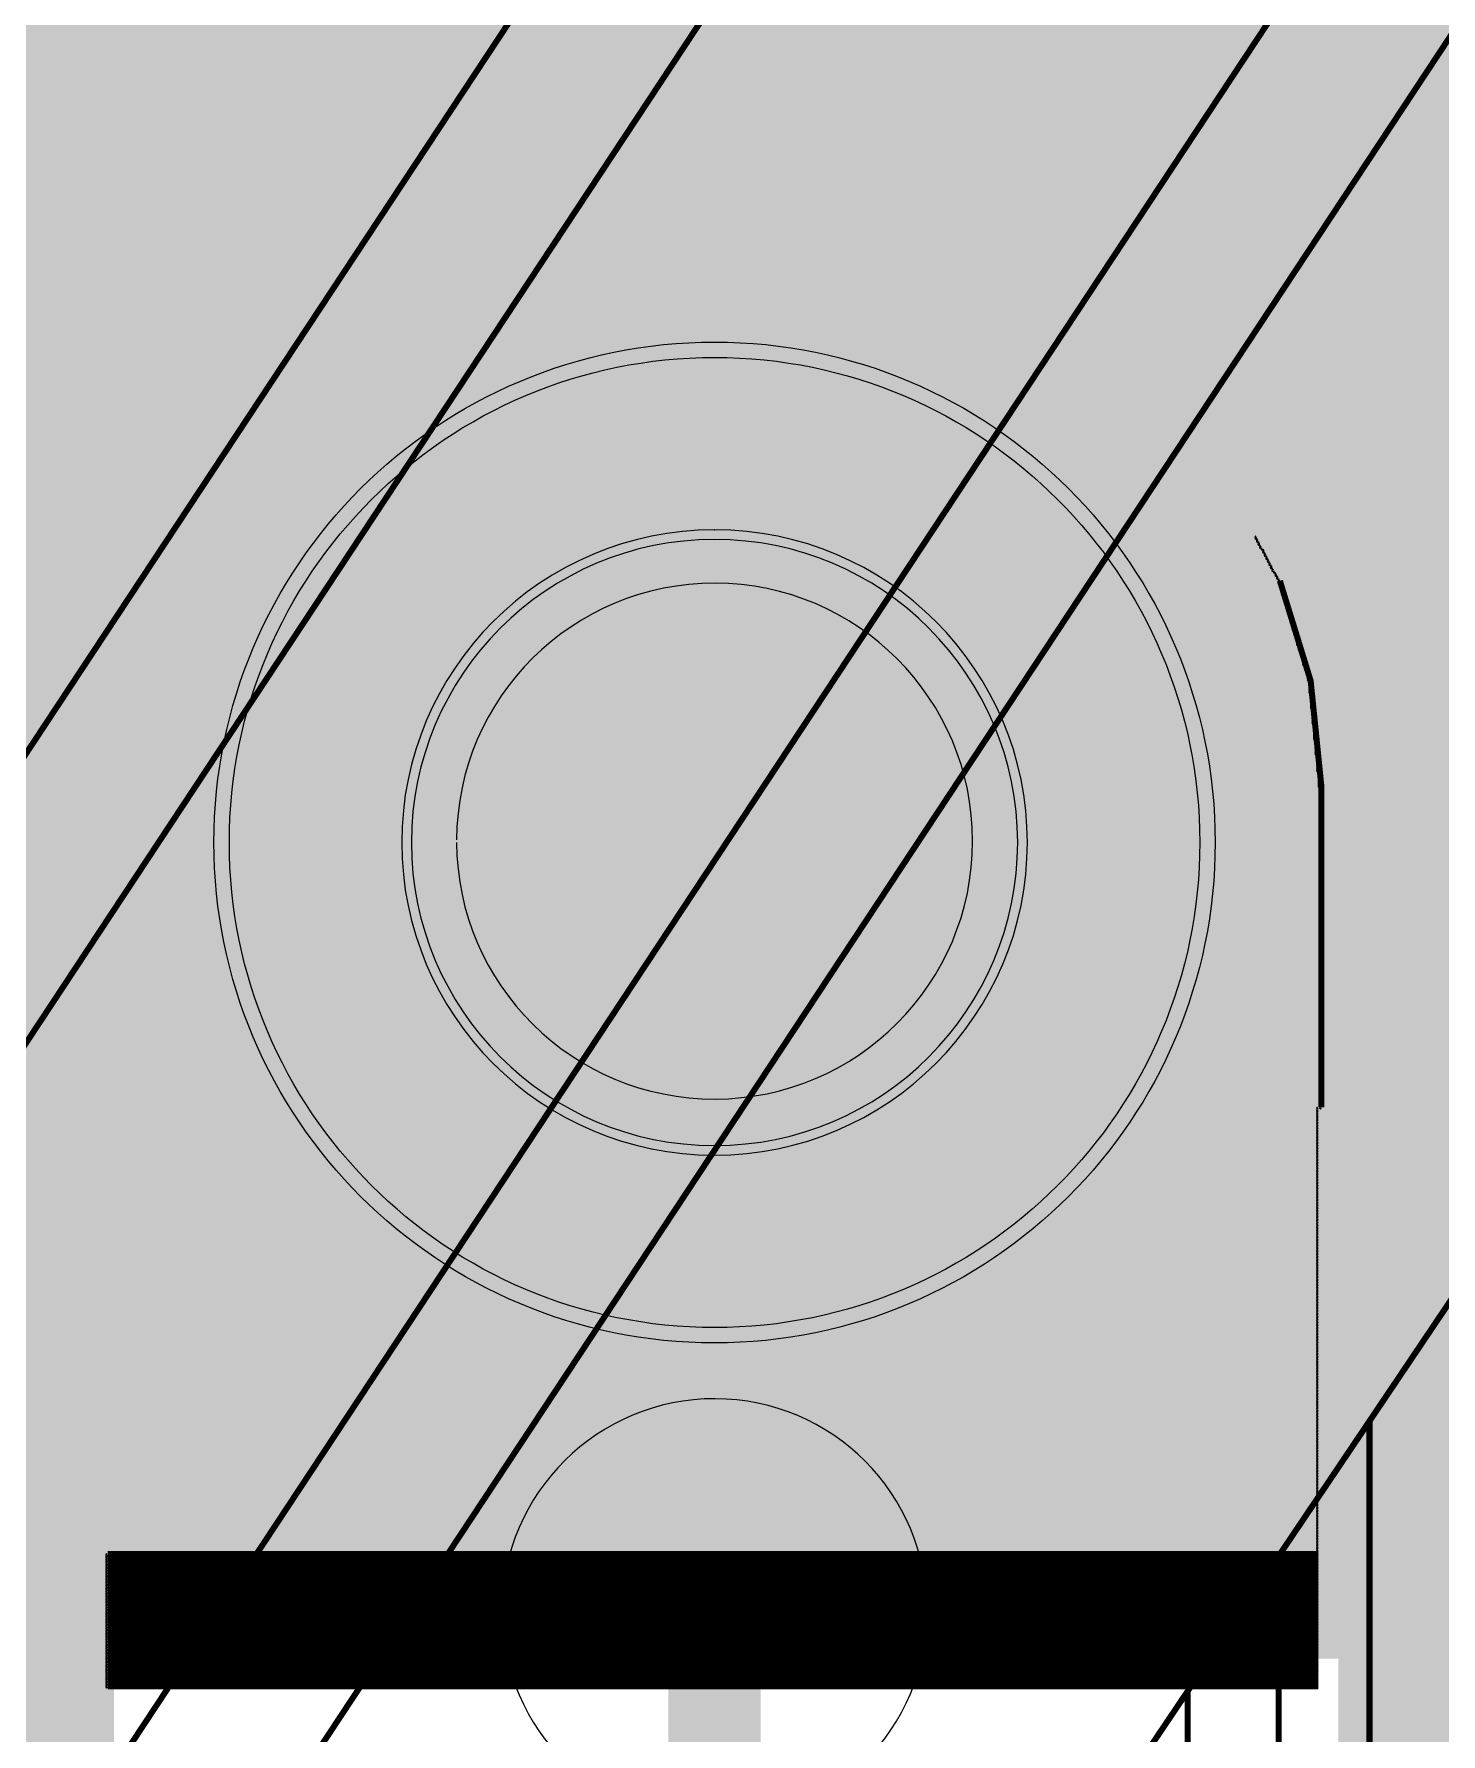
# Model space of a CAD drawing. Extents: x -57 to 2380, y -38 to 1737.
# Drawn here: x 270.8 to 362.2, y 478.7 to 589.1 of the extents above; entities that cross this region are included whole.
import ezdxf

# ---------------------------------------------------------------- set-up
doc = ezdxf.new("R2010")
doc.units = 9
for name, color, linetype, true_color in [('BottomLayer', 7, 'Continuous', 0x0000ff), ('BottomSolderMaskLayer', 7, 'Continuous', 0xaa00ff), ('Document', 7, 'Continuous', 0xffffff), ('Multi-Layer', 7, 'Continuous', 0xc0c0c0), ('TopLayer', 7, 'Continuous', 0xff0000), ('TopSilkLayer', 7, 'Continuous', 0xffff00), ('TopSolderMaskLayer', 7, 'Continuous', 0x800080)]:
    doc.layers.add(name, color=color, linetype=linetype, true_color=true_color)

msp = doc.modelspace()

# ---------------------------------------------------------------- hatches: boundary and pattern name
at = {"layer": 'BottomSolderMaskLayer'}
msp.add_hatch(color=256, dxfattribs=at).paths.add_polyline_path([(282.5, 536.61, 1), (347.5, 536.61, 1)])
at = {"layer": 'Document'}
msp.add_hatch(color=256, dxfattribs=at).paths.add_polyline_path([(830, 1191.61), (5, 1191.61), (5, 486.61), (830, 486.61)])
at = {"layer": 'Multi-Layer'}
msp.add_hatch(color=256, dxfattribs=at).paths.add_polyline_path([(283.5, 536.61, 1), (346.5, 536.61, 1)])
at = {"layer": 'TopSolderMaskLayer'}
msp.add_hatch(color=256, dxfattribs=at).paths.add_polyline_path([(282.5, 536.61, 1), (347.5, 536.61, 1)])

# ---------------------------------------------------------------- linework, layer by layer
at = {"layer": 'BottomLayer', "const_width": 6}
msp.add_lwpolyline([(315, 536.61), (315, 425.2), (364.8, 475), (749, 475), (764, 490), (764, 638.4), (823.59, 698), (1461, 698), (1486.97, 723.97), (1486.97, 752.52), (1527.95, 793.5), (1537.63, 793.5), (1586.85, 793.5), (1680.9, 793.5), (1685.04, 789.37)], dxfattribs=at)
at = {"layer": 'BottomSolderMaskLayer'}
for points in [[(314.99, 556.91), (315.01, 556.91)], [(314.99, 516.31), (315.01, 516.31)]]:
    msp.add_lwpolyline(points, close=True, dxfattribs=at)
msp.add_circle((315, 536.61), 32.5, dxfattribs=at)
for centre, start, end in [((314.99, 536.61), 450, 270), ((315.01, 536.61), 270, 450)]:
    msp.add_arc(centre, 20.3, start, end, dxfattribs=at)
at = {"layer": 'Document'}
for points, const_width in [([(401.89, 1309.51), (593.49, 1019.54), (782.99, 1309.51), (1045.88, 1309.51), (727.92, 830.6), (1045.63, 349.48), (786.61, 349.48), (593.91, 641.68), (403.25, 349.48), (142.92, 349.48), (460.55, 830.49), (139.94, 1309.51), (401.89, 1309.51)], 0.39), ([(162.17, 359.84), (397.64, 359.84), (593.86, 660.56), (792.19, 359.84), (1026.38, 359.84), (715.5, 830.62), (1026.58, 1299.15), (788.59, 1299.15), (593.54, 1000.69), (396.32, 1299.15), (159.33, 1299.15), (472.99, 830.53), (162.17, 359.84)], 0.39), ([(379.52, 1268.23), (593.5, 944.39), (805.15, 1268.23), (968.75, 1268.23), (678.24, 830.66), (968.72, 390.77), (808.67, 390.77), (593.54, 716.95), (380.72, 390.77), (219.47, 390.77), (509.95, 830.65), (217.07, 1268.23), (379.52, 1268.23)], 0.39), ([(238.73, 401.13), (375.11, 401.13), (593.5, 735.83), (814.25, 401.13), (949.47, 401.13), (667.71, 827.81), (665.82, 830.67), (949.44, 1257.87), (810.75, 1257.87), (593.54, 925.53), (373.95, 1257.87), (236.46, 1257.87), (522.39, 830.69), (238.73, 401.13)], 0.39), ([(1.9, 1186.61), (1.9, 486.61), (828.7, 486.61), (828.7, 1186.61), (1.9, 1186.61)], 6), ([(765, 586.61), (765, 486.61), (65, 486.61), (65, 586.61), (765, 586.61)], 5)]:
    msp.add_lwpolyline(points, close=True, dxfattribs=dict(at, const_width=const_width))
at = {"layer": 'Document', "const_width": 0.39}
for points in [[(319.35, 442.31), (579.8, 829.38), (313.82, 1224.54)], [(404.76, 1089.43), (579.8, 829.38), (564.21, 806.22), (546.5, 779.89), (540.59, 771.12), (522.87, 744.79), (516.97, 736.01), (499.25, 709.68), (481.54, 683.35), (463.82, 657.02), (446.1, 630.69), (428.39, 604.36), (410.67, 578.03), (392.95, 551.7), (375.24, 525.37), (357.52, 499.04), (351.62, 490.27), (333.9, 463.94), (319.35, 442.31), (344.23, 442.32)], [(351.7, 553.61), (353.7, 547.11), (354.4, 540.21), (354.4, 519.41)], [(357.52, 462.06), (357.52, 499.04)], [(275.6, 490.41), (354.2, 490.41)], [(354.2, 490.31), (275.6, 490.31)], [(275.6, 490.21), (354.2, 490.21)], [(354.2, 490.11), (275.6, 490.11)], [(275.6, 490.01), (354.2, 490.01)], [(351.62, 453.29), (351.62, 490.27)], [(354.2, 489.91), (275.6, 489.91)], [(275.6, 489.81), (354.2, 489.81)], [(354.2, 489.71), (275.6, 489.71)], [(275.6, 489.61), (354.2, 489.61)], [(354.2, 489.51), (275.6, 489.51)], [(275.6, 489.41), (354.2, 489.41)], [(354.2, 489.31), (275.6, 489.31)], [(275.6, 489.21), (354.2, 489.21)], [(354.2, 489.11), (275.6, 489.11)], [(275.6, 489.01), (354.2, 489.01)], [(354.2, 488.91), (275.6, 488.91)], [(275.6, 488.81), (354.2, 488.81)], [(354.2, 488.71), (275.6, 488.71)], [(275.6, 488.61), (354.2, 488.61)], [(354.2, 488.51), (275.6, 488.51)], [(275.6, 488.41), (354.2, 488.41)], [(354.2, 488.31), (275.6, 488.31)], [(275.6, 488.21), (354.2, 488.21)], [(354.2, 488.11), (275.6, 488.11)], [(275.6, 488.01), (354.2, 488.01)], [(354.2, 487.91), (275.6, 487.91)], [(275.6, 487.81), (354.2, 487.81)], [(354.2, 487.71), (275.6, 487.71)], [(275.6, 487.61), (354.2, 487.61)], [(354.2, 487.51), (275.6, 487.51)], [(275.6, 487.41), (354.2, 487.41)], [(354.2, 487.31), (275.6, 487.31)], [(275.6, 487.21), (354.2, 487.21)], [(354.2, 487.11), (275.6, 487.11)], [(275.6, 487.01), (354.2, 487.01)], [(354.2, 486.91), (275.6, 486.91)], [(275.6, 486.81), (354.2, 486.81)], [(354.2, 486.71), (275.6, 486.71)], [(275.6, 486.61), (354.2, 486.61)], [(354.2, 486.51), (275.6, 486.51)], [(275.6, 486.41), (354.2, 486.41)], [(354.2, 486.31), (275.6, 486.31)], [(275.6, 486.21), (354.2, 486.21)], [(354.2, 486.11), (275.6, 486.11)], [(275.6, 486.01), (354.2, 486.01)], [(354.2, 485.91), (275.6, 485.91)], [(275.6, 485.81), (354.2, 485.81)], [(354.2, 485.71), (275.6, 485.71)], [(275.6, 485.61), (354.2, 485.61)], [(354.2, 485.51), (275.6, 485.51)], [(275.6, 485.41), (354.2, 485.41)], [(354.2, 485.31), (275.6, 485.31)], [(275.6, 485.21), (354.2, 485.21)], [(354.2, 485.11), (275.6, 485.11)], [(275.6, 485.01), (354.2, 485.01)], [(354.2, 484.91), (275.6, 484.91)], [(275.6, 484.81), (354.2, 484.81)], [(354.2, 484.71), (275.6, 484.71)], [(275.6, 484.61), (354.2, 484.61)], [(354.2, 484.51), (275.6, 484.51)], [(275.6, 484.41), (354.2, 484.41)], [(354.2, 484.31), (275.6, 484.31)], [(275.6, 484.21), (354.2, 484.21)], [(354.2, 484.11), (275.6, 484.11)], [(275.6, 484.01), (354.2, 484.01)], [(354.2, 483.91), (275.6, 483.91)], [(275.6, 483.81), (354.2, 483.81)], [(354.2, 483.71), (275.6, 483.71)], [(275.6, 483.61), (354.2, 483.61)], [(354.2, 483.51), (275.6, 483.51)], [(275.6, 483.41), (354.2, 483.41)], [(354.2, 483.31), (275.6, 483.31)], [(275.6, 483.21), (354.2, 483.21)], [(354.2, 483.11), (275.6, 483.11)], [(275.6, 483.01), (354.2, 483.01)], [(354.2, 482.91), (275.6, 482.91)], [(275.6, 482.81), (354.2, 482.81)], [(354.2, 482.71), (275.6, 482.71)], [(275.6, 482.61), (354.2, 482.61)], [(354.2, 482.51), (275.6, 482.51)], [(275.6, 482.41), (354.2, 482.41)], [(354.2, 482.31), (275.6, 482.31)], [(275.6, 482.21), (354.2, 482.21)], [(354.2, 482.11), (275.6, 482.11)], [(275.6, 482.01), (354.2, 482.01)], [(354.2, 481.91), (275.6, 481.91)], [(275.6, 481.81), (354.2, 481.81)], [(345.71, 444.52), (345.71, 481.49)]]:
    msp.add_lwpolyline(points, dxfattribs=at)
at = {"layer": 'Document'}
for centre, radius, start, end in [((350.13, 556.46), 0.05, 66.8699, 6.8699), ((350.13, 556.36), 0.05, 66.8699, 6.8699), ((350.23, 556.26), 0.05, 66.8699, 6.8699), ((350.23, 556.16), 0.05, 66.8699, 6.8699), ((350.33, 556.06), 0.05, 66.8699, 6.8699), ((350.33, 555.96), 0.05, 66.8699, 6.8699), ((350.43, 555.86), 0.05, 66.8699, 6.8699), ((350.43, 555.76), 0.05, 66.8699, 6.8699), ((350.53, 555.66), 0.05, 66.8699, 6.8699), ((350.63, 555.56), 0.05, 66.8699, 6.8699), ((350.63, 555.46), 0.05, 66.8699, 6.8699), ((350.73, 555.36), 0.05, 66.8699, 6.8699), ((350.73, 555.26), 0.05, 66.8699, 6.8699), ((350.83, 555.16), 0.05, 66.8699, 6.8699), ((350.83, 555.06), 0.05, 66.8699, 6.8699), ((350.93, 554.96), 0.05, 66.8699, 6.8699), ((350.93, 554.86), 0.05, 66.8699, 6.8699), ((351.03, 554.76), 0.05, 66.8699, 6.8699), ((351.03, 554.66), 0.05, 66.8699, 6.8699), ((351.13, 554.56), 0.05, 66.8699, 6.8699), ((351.13, 554.46), 0.05, 66.8699, 6.8699), ((351.23, 554.36), 0.05, 66.8699, 6.8699), ((351.23, 554.26), 0.05, 66.8699, 6.8699), ((351.33, 554.16), 0.05, 66.8699, 6.8699), ((315, 536.7), 16.75, 180.3079, 179.6921), ((315, 536.7), 16.75, 180.3079, 179.6921), ((351.43, 554.06), 0.05, 66.8699, 6.8699), ((351.43, 553.96), 0.05, 66.8699, 6.8699), ((351.53, 553.86), 0.05, 66.8699, 6.8699), ((351.53, 553.76), 0.05, 66.8699, 6.8699), ((351.63, 553.66), 0.05, 66.8699, 6.8699), ((351.63, 553.56), 0.05, 66.8699, 6.8699), ((351.63, 553.46), 0.05, 66.8699, 6.8699), ((351.73, 553.36), 0.05, 66.8699, 6.8699), ((351.73, 553.26), 0.05, 66.8699, 6.8699), ((351.73, 553.16), 0.05, 66.8699, 6.8699), ((351.83, 553.06), 0.05, 66.8699, 6.8699), ((351.83, 552.96), 0.05, 66.8699, 6.8699), ((351.83, 552.86), 0.05, 66.8699, 6.8699), ((351.83, 552.76), 0.05, 66.8699, 6.8699), ((351.93, 552.66), 0.05, 66.8699, 6.8699), ((351.93, 552.56), 0.05, 66.8699, 6.8699), ((351.93, 552.46), 0.05, 66.8699, 6.8699), ((352.03, 552.36), 0.05, 66.8699, 6.8699), ((352.03, 552.26), 0.05, 66.8699, 6.8699), ((352.03, 552.16), 0.05, 66.8699, 6.8699), ((352.13, 552.06), 0.05, 66.8699, 6.8699), ((352.13, 551.96), 0.05, 66.8699, 6.8699), ((352.13, 551.86), 0.05, 66.8699, 6.8699), ((352.23, 551.76), 0.05, 66.8699, 6.8699), ((352.23, 551.66), 0.05, 66.8699, 6.8699), ((352.23, 551.56), 0.05, 66.8699, 6.8699), ((352.23, 551.46), 0.05, 66.8699, 6.8699), ((352.33, 551.36), 0.05, 66.8699, 6.8699), ((352.33, 551.26), 0.05, 66.8699, 6.8699), ((352.33, 551.16), 0.05, 66.8699, 6.8699), ((352.43, 551.06), 0.05, 66.8699, 6.8699), ((352.43, 550.96), 0.05, 66.8699, 6.8699), ((352.43, 550.86), 0.05, 66.8699, 6.8699), ((352.53, 550.76), 0.05, 66.8699, 6.8699), ((352.53, 550.66), 0.05, 66.8699, 6.8699), ((352.53, 550.56), 0.05, 66.8699, 6.8699), ((352.53, 550.46), 0.05, 66.8699, 6.8699), ((352.63, 550.36), 0.05, 66.8699, 6.8699), ((352.63, 550.26), 0.05, 66.8699, 6.8699), ((352.63, 550.16), 0.05, 66.8699, 6.8699), ((352.73, 550.06), 0.05, 66.8699, 6.8699), ((352.73, 549.96), 0.05, 66.8699, 6.8699), ((352.73, 549.86), 0.05, 66.8699, 6.8699), ((352.83, 549.76), 0.05, 66.8699, 6.8699), ((352.83, 549.66), 0.05, 66.8699, 6.8699), ((352.83, 549.56), 0.05, 66.8699, 6.8699), ((352.83, 549.46), 0.05, 66.8699, 6.8699), ((352.93, 549.36), 0.05, 66.8699, 6.8699), ((352.93, 549.26), 0.05, 66.8699, 6.8699), ((352.93, 549.16), 0.05, 66.8699, 6.8699), ((353.03, 549.06), 0.05, 66.8699, 6.8699), ((353.03, 548.96), 0.05, 66.8699, 6.8699), ((353.03, 548.86), 0.05, 66.8699, 6.8699), ((353.13, 548.76), 0.05, 66.8699, 6.8699), ((353.13, 548.66), 0.05, 66.8699, 6.8699), ((353.13, 548.56), 0.05, 66.8699, 6.8699), ((353.23, 548.46), 0.05, 66.8699, 6.8699), ((353.23, 548.36), 0.05, 66.8699, 6.8699), ((353.23, 548.26), 0.05, 66.8699, 6.8699), ((353.23, 548.16), 0.05, 66.8699, 6.8699), ((353.33, 548.06), 0.05, 66.8699, 6.8699), ((353.33, 547.96), 0.05, 66.8699, 6.8699), ((353.33, 547.86), 0.05, 66.8699, 6.8699), ((353.43, 547.76), 0.05, 66.8699, 6.8699), ((353.43, 547.66), 0.05, 66.8699, 6.8699), ((353.43, 547.56), 0.05, 66.8699, 6.8699), ((353.53, 547.46), 0.05, 66.8699, 6.8699), ((353.53, 547.36), 0.05, 66.8699, 6.8699), ((353.53, 547.26), 0.05, 66.8699, 6.8699), ((353.53, 547.16), 0.05, 66.8699, 6.8699), ((353.63, 547.06), 0.05, 66.8699, 6.8699), ((353.63, 546.96), 0.05, 66.8699, 6.8699), ((353.63, 546.86), 0.05, 66.8699, 6.8699), ((353.63, 546.76), 0.05, 66.8699, 6.8699), ((353.63, 546.66), 0.05, 66.8699, 6.8699), ((353.63, 546.56), 0.05, 66.8699, 6.8699), ((353.63, 546.46), 0.05, 66.8699, 6.8699), ((353.63, 546.36), 0.05, 66.8699, 6.8699), ((353.73, 546.26), 0.05, 66.8699, 6.8699), ((353.73, 546.16), 0.05, 66.8699, 6.8699), ((353.73, 546.06), 0.05, 66.8699, 6.8699), ((353.73, 545.96), 0.05, 66.8699, 6.8699), ((353.73, 545.86), 0.05, 66.8699, 6.8699), ((353.73, 545.76), 0.05, 66.8699, 6.8699), ((353.73, 545.66), 0.05, 66.8699, 6.8699), ((353.73, 545.56), 0.05, 66.8699, 6.8699), ((353.73, 545.46), 0.05, 66.8699, 6.8699), ((353.73, 545.36), 0.05, 66.8699, 6.8699), ((353.83, 545.26), 0.05, 66.8699, 6.8699), ((353.83, 545.16), 0.05, 66.8699, 6.8699), ((353.83, 545.06), 0.05, 66.8699, 6.8699), ((353.83, 544.96), 0.05, 66.8699, 6.8699), ((353.83, 544.86), 0.05, 66.8699, 6.8699), ((353.83, 544.76), 0.05, 66.8699, 6.8699), ((353.83, 544.66), 0.05, 66.8699, 6.8699), ((353.83, 544.56), 0.05, 66.8699, 6.8699), ((353.83, 544.46), 0.05, 66.8699, 6.8699), ((353.83, 544.36), 0.05, 66.8699, 6.8699), ((353.93, 544.26), 0.05, 66.8699, 6.8699), ((353.93, 544.16), 0.05, 66.8699, 6.8699), ((353.93, 544.06), 0.05, 66.8699, 6.8699), ((353.93, 543.96), 0.05, 66.8699, 6.8699), ((353.93, 543.86), 0.05, 66.8699, 6.8699), ((353.93, 543.76), 0.05, 66.8699, 6.8699), ((353.93, 543.66), 0.05, 66.8699, 6.8699), ((353.93, 543.56), 0.05, 66.8699, 6.8699), ((353.93, 543.46), 0.05, 66.8699, 6.8699), ((353.93, 543.36), 0.05, 66.8699, 6.8699), ((354.03, 543.26), 0.05, 66.8699, 6.8699), ((354.03, 543.16), 0.05, 66.8699, 6.8699), ((354.03, 543.06), 0.05, 66.8699, 6.8699), ((354.03, 542.96), 0.05, 66.8699, 6.8699), ((354.03, 542.86), 0.05, 66.8699, 6.8699), ((354.03, 542.76), 0.05, 66.8699, 6.8699), ((354.03, 542.66), 0.05, 66.8699, 6.8699), ((354.03, 542.56), 0.05, 66.8699, 6.8699), ((354.03, 542.46), 0.05, 66.8699, 6.8699), ((354.03, 542.36), 0.05, 66.8699, 6.8699), ((354.13, 542.26), 0.05, 66.8699, 6.8699), ((354.13, 542.16), 0.05, 66.8699, 6.8699), ((354.13, 542.06), 0.05, 66.8699, 6.8699), ((354.13, 541.96), 0.05, 66.8699, 6.8699), ((354.13, 541.86), 0.05, 66.8699, 6.8699), ((354.13, 541.76), 0.05, 66.8699, 6.8699), ((354.13, 541.66), 0.05, 66.8699, 6.8699), ((354.13, 541.56), 0.05, 66.8699, 6.8699), ((354.13, 541.46), 0.05, 66.8699, 6.8699), ((354.13, 541.36), 0.05, 66.8699, 6.8699), ((354.13, 541.26), 0.05, 66.8699, 6.8699), ((354.23, 541.16), 0.05, 66.8699, 6.8699), ((354.23, 541.06), 0.05, 66.8699, 6.8699), ((354.23, 540.96), 0.05, 66.8699, 6.8699), ((354.23, 540.86), 0.05, 66.8699, 6.8699), ((354.23, 540.76), 0.05, 66.8699, 6.8699), ((354.23, 540.66), 0.05, 66.8699, 6.8699), ((354.23, 540.56), 0.05, 66.8699, 6.8699), ((354.23, 540.46), 0.05, 66.8699, 6.8699), ((354.23, 540.36), 0.05, 66.8699, 6.8699), ((354.23, 540.26), 0.05, 66.8699, 6.8699), ((354.33, 540.16), 0.05, 66.8699, 6.8699), ((354.33, 540.06), 0.05, 66.8699, 6.8699), ((354.33, 539.96), 0.05, 66.8699, 6.8699), ((354.33, 539.86), 0.05, 66.8699, 6.8699), ((354.33, 539.76), 0.05, 66.8699, 6.8699), ((354.33, 539.66), 0.05, 66.8699, 6.8699), ((354.33, 539.56), 0.05, 66.8699, 6.8699), ((354.33, 539.46), 0.05, 66.8699, 6.8699), ((354.33, 539.36), 0.05, 66.8699, 6.8699), ((354.33, 539.26), 0.05, 66.8699, 6.8699), ((354.33, 539.16), 0.05, 66.8699, 6.8699), ((354.33, 539.06), 0.05, 66.8699, 6.8699), ((354.33, 538.96), 0.05, 66.8699, 6.8699), ((354.33, 538.86), 0.05, 66.8699, 6.8699), ((354.33, 538.76), 0.05, 66.8699, 6.8699), ((354.33, 538.66), 0.05, 66.8699, 6.8699), ((354.33, 538.56), 0.05, 66.8699, 6.8699), ((354.33, 538.46), 0.05, 66.8699, 6.8699), ((354.33, 538.36), 0.05, 66.8699, 6.8699), ((354.33, 538.26), 0.05, 66.8699, 6.8699), ((354.33, 538.16), 0.05, 66.8699, 6.8699), ((354.33, 538.06), 0.05, 66.8699, 6.8699), ((354.33, 537.96), 0.05, 66.8699, 6.8699), ((354.33, 537.86), 0.05, 66.8699, 6.8699), ((354.33, 537.76), 0.05, 66.8699, 6.8699), ((354.33, 537.66), 0.05, 66.8699, 6.8699), ((354.33, 537.56), 0.05, 66.8699, 6.8699), ((354.33, 537.46), 0.05, 66.8699, 6.8699), ((354.33, 537.36), 0.05, 66.8699, 6.8699), ((354.33, 537.26), 0.05, 66.8699, 6.8699), ((354.33, 537.16), 0.05, 66.8699, 6.8699), ((354.33, 537.06), 0.05, 66.8699, 6.8699), ((354.33, 536.96), 0.05, 66.8699, 6.8699), ((354.33, 536.86), 0.05, 66.8699, 6.8699), ((354.33, 536.76), 0.05, 66.8699, 6.8699), ((354.33, 536.66), 0.05, 66.8699, 6.8699), ((354.33, 536.56), 0.05, 66.8699, 6.8699), ((354.33, 536.46), 0.05, 66.8699, 6.8699), ((354.33, 536.36), 0.05, 66.8699, 6.8699), ((354.33, 536.26), 0.05, 66.8699, 6.8699), ((354.33, 536.16), 0.05, 66.8699, 6.8699), ((354.33, 536.06), 0.05, 66.8699, 6.8699), ((354.33, 535.96), 0.05, 66.8699, 6.8699), ((354.33, 535.86), 0.05, 66.8699, 6.8699), ((354.33, 535.76), 0.05, 66.8699, 6.8699), ((354.33, 535.66), 0.05, 66.8699, 6.8699), ((354.33, 535.56), 0.05, 66.8699, 6.8699), ((354.33, 535.46), 0.05, 66.8699, 6.8699), ((354.33, 535.36), 0.05, 66.8699, 6.8699), ((354.33, 535.26), 0.05, 66.8699, 6.8699), ((354.33, 535.16), 0.05, 66.8699, 6.8699), ((354.33, 535.06), 0.05, 66.8699, 6.8699), ((354.33, 534.96), 0.05, 66.8699, 6.8699), ((354.33, 534.86), 0.05, 66.8699, 6.8699), ((354.33, 534.76), 0.05, 66.8699, 6.8699), ((354.33, 534.66), 0.05, 66.8699, 6.8699), ((354.33, 534.56), 0.05, 66.8699, 6.8699), ((354.33, 534.46), 0.05, 66.8699, 6.8699), ((354.33, 534.36), 0.05, 66.8699, 6.8699), ((354.33, 534.26), 0.05, 66.8699, 6.8699), ((354.33, 534.16), 0.05, 66.8699, 6.8699), ((354.33, 534.06), 0.05, 66.8699, 6.8699), ((354.33, 533.96), 0.05, 66.8699, 6.8699), ((354.33, 533.86), 0.05, 66.8699, 6.8699), ((354.33, 533.76), 0.05, 66.8699, 6.8699), ((354.33, 533.66), 0.05, 66.8699, 6.8699), ((354.33, 533.56), 0.05, 66.8699, 6.8699), ((354.33, 533.46), 0.05, 66.8699, 6.8699), ((354.33, 533.36), 0.05, 66.8699, 6.8699), ((354.33, 533.26), 0.05, 66.8699, 6.8699), ((354.33, 533.16), 0.05, 66.8699, 6.8699), ((354.33, 533.06), 0.05, 66.8699, 6.8699), ((354.33, 532.96), 0.05, 66.8699, 6.8699), ((354.33, 532.86), 0.05, 66.8699, 6.8699), ((354.33, 532.76), 0.05, 66.8699, 6.8699), ((354.33, 532.66), 0.05, 66.8699, 6.8699), ((354.33, 532.56), 0.05, 66.8699, 6.8699), ((354.33, 532.46), 0.05, 66.8699, 6.8699), ((354.33, 532.36), 0.05, 66.8699, 6.8699), ((354.33, 532.26), 0.05, 66.8699, 6.8699), ((354.33, 532.16), 0.05, 66.8699, 6.8699), ((354.33, 532.06), 0.05, 66.8699, 6.8699), ((354.33, 531.96), 0.05, 66.8699, 6.8699), ((354.33, 531.86), 0.05, 66.8699, 6.8699), ((354.33, 531.76), 0.05, 66.8699, 6.8699), ((354.33, 531.66), 0.05, 66.8699, 6.8699), ((354.33, 531.56), 0.05, 66.8699, 6.8699), ((354.33, 531.46), 0.05, 66.8699, 6.8699), ((354.33, 531.36), 0.05, 66.8699, 6.8699), ((354.33, 531.26), 0.05, 66.8699, 6.8699), ((354.33, 531.16), 0.05, 66.8699, 6.8699), ((354.33, 531.06), 0.05, 66.8699, 6.8699), ((354.33, 530.96), 0.05, 66.8699, 6.8699), ((354.33, 530.86), 0.05, 66.8699, 6.8699), ((354.33, 530.76), 0.05, 66.8699, 6.8699), ((354.33, 530.66), 0.05, 66.8699, 6.8699), ((354.33, 530.56), 0.05, 66.8699, 6.8699), ((354.33, 530.46), 0.05, 66.8699, 6.8699), ((354.33, 530.36), 0.05, 66.8699, 6.8699), ((354.33, 530.26), 0.05, 66.8699, 6.8699), ((354.33, 530.16), 0.05, 66.8699, 6.8699), ((354.33, 530.06), 0.05, 66.8699, 6.8699), ((354.33, 529.96), 0.05, 66.8699, 6.8699), ((354.33, 529.86), 0.05, 66.8699, 6.8699), ((354.33, 529.76), 0.05, 66.8699, 6.8699), ((354.33, 529.66), 0.05, 66.8699, 6.8699), ((354.33, 529.56), 0.05, 66.8699, 6.8699), ((354.33, 529.46), 0.05, 66.8699, 6.8699), ((354.33, 529.36), 0.05, 66.8699, 6.8699), ((354.33, 529.26), 0.05, 66.8699, 6.8699), ((354.33, 529.16), 0.05, 66.8699, 6.8699), ((354.33, 529.06), 0.05, 66.8699, 6.8699), ((354.33, 528.96), 0.05, 66.8699, 6.8699), ((354.33, 528.86), 0.05, 66.8699, 6.8699), ((354.33, 528.76), 0.05, 66.8699, 6.8699), ((354.33, 528.66), 0.05, 66.8699, 6.8699), ((354.33, 528.56), 0.05, 66.8699, 6.8699), ((354.33, 528.46), 0.05, 66.8699, 6.8699), ((354.33, 528.36), 0.05, 66.8699, 6.8699), ((354.33, 528.26), 0.05, 66.8699, 6.8699), ((354.33, 528.16), 0.05, 66.8699, 6.8699), ((354.33, 528.06), 0.05, 66.8699, 6.8699), ((354.33, 527.96), 0.05, 66.8699, 6.8699), ((354.33, 527.86), 0.05, 66.8699, 6.8699), ((354.33, 527.76), 0.05, 66.8699, 6.8699), ((354.33, 527.66), 0.05, 66.8699, 6.8699), ((354.33, 527.56), 0.05, 66.8699, 6.8699), ((354.33, 527.46), 0.05, 66.8699, 6.8699), ((354.33, 527.36), 0.05, 66.8699, 6.8699), ((354.33, 527.26), 0.05, 66.8699, 6.8699), ((354.33, 527.16), 0.05, 66.8699, 6.8699), ((354.33, 527.06), 0.05, 66.8699, 6.8699), ((354.33, 526.96), 0.05, 66.8699, 6.8699), ((354.33, 526.86), 0.05, 66.8699, 6.8699), ((354.33, 526.76), 0.05, 66.8699, 6.8699), ((354.33, 526.66), 0.05, 66.8699, 6.8699), ((354.33, 526.56), 0.05, 66.8699, 6.8699), ((354.33, 526.46), 0.05, 66.8699, 6.8699), ((354.33, 526.36), 0.05, 66.8699, 6.8699), ((354.33, 526.26), 0.05, 66.8699, 6.8699), ((354.33, 526.16), 0.05, 66.8699, 6.8699), ((354.33, 526.06), 0.05, 66.8699, 6.8699), ((354.33, 525.96), 0.05, 66.8699, 6.8699), ((354.33, 525.86), 0.05, 66.8699, 6.8699), ((354.33, 525.76), 0.05, 66.8699, 6.8699), ((354.33, 525.66), 0.05, 66.8699, 6.8699), ((354.33, 525.56), 0.05, 66.8699, 6.8699), ((354.33, 525.46), 0.05, 66.8699, 6.8699), ((354.33, 525.36), 0.05, 66.8699, 6.8699), ((354.33, 525.26), 0.05, 66.8699, 6.8699), ((354.33, 525.16), 0.05, 66.8699, 6.8699), ((354.33, 525.06), 0.05, 66.8699, 6.8699), ((354.33, 524.96), 0.05, 66.8699, 6.8699), ((354.33, 524.86), 0.05, 66.8699, 6.8699), ((354.33, 524.76), 0.05, 66.8699, 6.8699), ((354.33, 524.66), 0.05, 66.8699, 6.8699), ((354.33, 524.56), 0.05, 66.8699, 6.8699), ((354.33, 524.46), 0.05, 66.8699, 6.8699), ((354.33, 524.36), 0.05, 66.8699, 6.8699), ((354.33, 524.26), 0.05, 66.8699, 6.8699), ((354.33, 524.16), 0.05, 66.8699, 6.8699), ((354.33, 524.06), 0.05, 66.8699, 6.8699), ((354.33, 523.96), 0.05, 66.8699, 6.8699), ((354.33, 523.86), 0.05, 66.8699, 6.8699), ((354.33, 523.76), 0.05, 66.8699, 6.8699), ((354.33, 523.66), 0.05, 66.8699, 6.8699), ((354.33, 523.56), 0.05, 66.8699, 6.8699), ((354.33, 523.46), 0.05, 66.8699, 6.8699), ((354.33, 523.36), 0.05, 66.8699, 6.8699), ((354.33, 523.26), 0.05, 66.8699, 6.8699), ((354.33, 523.16), 0.05, 66.8699, 6.8699), ((354.33, 523.06), 0.05, 66.8699, 6.8699), ((354.33, 522.96), 0.05, 66.8699, 6.8699), ((354.33, 522.86), 0.05, 66.8699, 6.8699), ((354.33, 522.76), 0.05, 66.8699, 6.8699), ((354.33, 522.66), 0.05, 66.8699, 6.8699), ((354.33, 522.56), 0.05, 66.8699, 6.8699), ((354.33, 522.46), 0.05, 66.8699, 6.8699), ((354.33, 522.36), 0.05, 66.8699, 6.8699), ((354.33, 522.26), 0.05, 66.8699, 6.8699), ((354.33, 522.16), 0.05, 66.8699, 6.8699), ((354.33, 522.06), 0.05, 66.8699, 6.8699), ((354.33, 521.96), 0.05, 66.8699, 6.8699), ((354.33, 521.86), 0.05, 66.8699, 6.8699), ((354.33, 521.76), 0.05, 66.8699, 6.8699), ((354.33, 521.66), 0.05, 66.8699, 6.8699), ((354.33, 521.56), 0.05, 66.8699, 6.8699), ((354.33, 521.46), 0.05, 66.8699, 6.8699), ((354.33, 521.36), 0.05, 66.8699, 6.8699), ((354.33, 521.26), 0.05, 66.8699, 6.8699), ((354.33, 521.16), 0.05, 66.8699, 6.8699), ((354.33, 521.06), 0.05, 66.8699, 6.8699), ((354.33, 520.96), 0.05, 66.8699, 6.8699), ((354.33, 520.86), 0.05, 66.8699, 6.8699), ((354.33, 520.76), 0.05, 66.8699, 6.8699), ((354.33, 520.66), 0.05, 66.8699, 6.8699), ((354.33, 520.56), 0.05, 66.8699, 6.8699), ((354.33, 520.46), 0.05, 66.8699, 6.8699), ((354.33, 520.36), 0.05, 66.8699, 6.8699), ((354.33, 520.26), 0.05, 66.8699, 6.8699), ((354.33, 520.16), 0.05, 66.8699, 6.8699), ((354.33, 520.06), 0.05, 66.8699, 6.8699), ((354.33, 519.96), 0.05, 66.8699, 6.8699), ((354.13, 519.36), 0.05, 66.8699, 6.8699), ((354.13, 519.26), 0.05, 66.8699, 6.8699), ((354.13, 519.16), 0.05, 66.8699, 6.8699), ((354.13, 519.06), 0.05, 66.8699, 6.8699), ((354.13, 518.96), 0.05, 66.8699, 6.8699), ((354.13, 518.86), 0.05, 66.8699, 6.8699), ((354.33, 519.86), 0.05, 66.8699, 6.8699), ((354.33, 519.76), 0.05, 66.8699, 6.8699), ((354.33, 519.66), 0.05, 66.8699, 6.8699), ((354.33, 519.56), 0.05, 66.8699, 6.8699), ((354.33, 519.46), 0.05, 66.8699, 6.8699), ((354.33, 519.36), 0.05, 66.8699, 6.8699), ((354.13, 518.76), 0.05, 66.8699, 6.8699), ((354.13, 518.66), 0.05, 66.8699, 6.8699), ((354.13, 518.56), 0.05, 66.8699, 6.8699), ((354.13, 518.46), 0.05, 66.8699, 6.8699), ((354.13, 518.36), 0.05, 66.8699, 6.8699), ((354.13, 518.26), 0.05, 66.8699, 6.8699), ((354.13, 518.16), 0.05, 66.8699, 6.8699), ((354.13, 518.06), 0.05, 66.8699, 6.8699), ((354.13, 517.96), 0.05, 66.8699, 6.8699), ((354.13, 517.86), 0.05, 66.8699, 6.8699), ((354.13, 517.76), 0.05, 66.8699, 6.8699), ((354.13, 517.66), 0.05, 66.8699, 6.8699), ((354.13, 517.56), 0.05, 66.8699, 6.8699), ((354.13, 517.46), 0.05, 66.8699, 6.8699), ((354.13, 517.36), 0.05, 66.8699, 6.8699), ((354.13, 517.26), 0.05, 66.8699, 6.8699), ((354.13, 517.16), 0.05, 66.8699, 6.8699), ((354.13, 517.06), 0.05, 66.8699, 6.8699), ((354.13, 516.96), 0.05, 66.8699, 6.8699), ((354.13, 516.86), 0.05, 66.8699, 6.8699), ((354.13, 516.76), 0.05, 66.8699, 6.8699), ((354.13, 516.66), 0.05, 66.8699, 6.8699), ((354.13, 516.56), 0.05, 66.8699, 6.8699), ((354.13, 516.46), 0.05, 66.8699, 6.8699), ((354.13, 516.36), 0.05, 66.8699, 6.8699), ((354.13, 516.26), 0.05, 66.8699, 6.8699), ((354.13, 516.16), 0.05, 66.8699, 6.8699), ((354.13, 516.06), 0.05, 66.8699, 6.8699), ((354.13, 515.96), 0.05, 66.8699, 6.8699), ((354.13, 515.86), 0.05, 66.8699, 6.8699), ((354.13, 515.76), 0.05, 66.8699, 6.8699), ((354.13, 515.66), 0.05, 66.8699, 6.8699), ((354.13, 515.56), 0.05, 66.8699, 6.8699), ((354.13, 515.46), 0.05, 66.8699, 6.8699), ((354.13, 515.36), 0.05, 66.8699, 6.8699), ((354.13, 515.26), 0.05, 66.8699, 6.8699), ((354.13, 515.16), 0.05, 66.8699, 6.8699), ((354.13, 515.06), 0.05, 66.8699, 6.8699), ((354.13, 514.96), 0.05, 66.8699, 6.8699), ((354.13, 514.86), 0.05, 66.8699, 6.8699), ((354.13, 514.76), 0.05, 66.8699, 6.8699), ((354.13, 514.66), 0.05, 66.8699, 6.8699), ((354.13, 514.56), 0.05, 66.8699, 6.8699), ((354.13, 514.46), 0.05, 66.8699, 6.8699), ((354.13, 514.36), 0.05, 66.8699, 6.8699), ((354.13, 514.26), 0.05, 66.8699, 6.8699), ((354.13, 514.16), 0.05, 66.8699, 6.8699), ((354.13, 514.06), 0.05, 66.8699, 6.8699), ((354.13, 513.96), 0.05, 66.8699, 6.8699), ((354.13, 513.86), 0.05, 66.8699, 6.8699), ((354.13, 513.76), 0.05, 66.8699, 6.8699), ((354.13, 513.66), 0.05, 66.8699, 6.8699), ((354.13, 513.56), 0.05, 66.8699, 6.8699), ((354.13, 513.46), 0.05, 66.8699, 6.8699), ((354.13, 513.36), 0.05, 66.8699, 6.8699), ((354.13, 513.26), 0.05, 66.8699, 6.8699), ((354.13, 513.16), 0.05, 66.8699, 6.8699), ((354.13, 513.06), 0.05, 66.8699, 6.8699), ((354.13, 512.96), 0.05, 66.8699, 6.8699), ((354.13, 512.86), 0.05, 66.8699, 6.8699), ((354.13, 512.76), 0.05, 66.8699, 6.8699), ((354.13, 512.66), 0.05, 66.8699, 6.8699), ((354.13, 512.56), 0.05, 66.8699, 6.8699), ((354.13, 512.46), 0.05, 66.8699, 6.8699), ((354.13, 512.36), 0.05, 66.8699, 6.8699), ((354.13, 512.26), 0.05, 66.8699, 6.8699), ((354.13, 512.16), 0.05, 66.8699, 6.8699), ((354.13, 512.06), 0.05, 66.8699, 6.8699), ((354.13, 511.96), 0.05, 66.8699, 6.8699), ((354.13, 511.86), 0.05, 66.8699, 6.8699), ((354.13, 511.76), 0.05, 66.8699, 6.8699), ((354.13, 511.66), 0.05, 66.8699, 6.8699), ((354.13, 511.56), 0.05, 66.8699, 6.8699), ((354.13, 511.46), 0.05, 66.8699, 6.8699), ((354.13, 511.36), 0.05, 66.8699, 6.8699), ((354.13, 511.26), 0.05, 66.8699, 6.8699), ((354.13, 511.16), 0.05, 66.8699, 6.8699), ((354.13, 511.06), 0.05, 66.8699, 6.8699), ((354.13, 510.96), 0.05, 66.8699, 6.8699), ((354.13, 510.86), 0.05, 66.8699, 6.8699), ((354.13, 510.76), 0.05, 66.8699, 6.8699), ((354.13, 510.66), 0.05, 66.8699, 6.8699), ((354.13, 510.56), 0.05, 66.8699, 6.8699), ((354.13, 510.46), 0.05, 66.8699, 6.8699), ((354.13, 510.36), 0.05, 66.8699, 6.8699), ((354.13, 510.26), 0.05, 66.8699, 6.8699), ((354.13, 510.16), 0.05, 66.8699, 6.8699), ((354.13, 510.06), 0.05, 66.8699, 6.8699), ((354.13, 509.96), 0.05, 66.8699, 6.8699), ((354.13, 509.86), 0.05, 66.8699, 6.8699), ((354.13, 509.76), 0.05, 66.8699, 6.8699), ((354.13, 509.66), 0.05, 66.8699, 6.8699), ((354.13, 509.56), 0.05, 66.8699, 6.8699), ((354.13, 509.46), 0.05, 66.8699, 6.8699), ((354.13, 509.36), 0.05, 66.8699, 6.8699), ((354.13, 509.26), 0.05, 66.8699, 6.8699), ((354.13, 509.16), 0.05, 66.8699, 6.8699), ((354.13, 509.06), 0.05, 66.8699, 6.8699), ((354.13, 508.96), 0.05, 66.8699, 6.8699), ((354.13, 508.86), 0.05, 66.8699, 6.8699), ((354.13, 508.76), 0.05, 66.8699, 6.8699), ((354.13, 508.66), 0.05, 66.8699, 6.8699), ((354.13, 508.56), 0.05, 66.8699, 6.8699), ((354.13, 508.46), 0.05, 66.8699, 6.8699), ((354.13, 508.36), 0.05, 66.8699, 6.8699), ((354.13, 508.26), 0.05, 66.8699, 6.8699), ((354.13, 508.16), 0.05, 66.8699, 6.8699), ((354.13, 508.06), 0.05, 66.8699, 6.8699), ((354.13, 507.96), 0.05, 66.8699, 6.8699), ((354.13, 507.86), 0.05, 66.8699, 6.8699), ((354.13, 507.76), 0.05, 66.8699, 6.8699), ((354.13, 507.66), 0.05, 66.8699, 6.8699), ((354.13, 507.56), 0.05, 66.8699, 6.8699), ((354.13, 507.46), 0.05, 66.8699, 6.8699), ((354.13, 507.36), 0.05, 66.8699, 6.8699), ((354.13, 507.26), 0.05, 66.8699, 6.8699), ((354.13, 507.16), 0.05, 66.8699, 6.8699), ((354.13, 507.06), 0.05, 66.8699, 6.8699), ((354.13, 506.96), 0.05, 66.8699, 6.8699), ((354.13, 506.86), 0.05, 66.8699, 6.8699), ((354.13, 506.76), 0.05, 66.8699, 6.8699), ((354.13, 506.66), 0.05, 66.8699, 6.8699), ((354.13, 506.56), 0.05, 66.8699, 6.8699), ((354.13, 506.46), 0.05, 66.8699, 6.8699), ((354.13, 506.36), 0.05, 66.8699, 6.8699), ((354.13, 506.26), 0.05, 66.8699, 6.8699), ((354.13, 506.16), 0.05, 66.8699, 6.8699), ((354.13, 506.06), 0.05, 66.8699, 6.8699), ((354.13, 505.96), 0.05, 66.8699, 6.8699), ((354.13, 505.86), 0.05, 66.8699, 6.8699), ((354.13, 505.76), 0.05, 66.8699, 6.8699), ((354.13, 505.66), 0.05, 66.8699, 6.8699), ((354.13, 505.56), 0.05, 66.8699, 6.8699), ((354.13, 505.46), 0.05, 66.8699, 6.8699), ((354.13, 505.36), 0.05, 66.8699, 6.8699), ((354.13, 505.26), 0.05, 66.8699, 6.8699), ((354.13, 505.16), 0.05, 66.8699, 6.8699), ((354.13, 505.06), 0.05, 66.8699, 6.8699), ((354.13, 504.96), 0.05, 66.8699, 6.8699), ((354.13, 504.86), 0.05, 66.8699, 6.8699), ((354.13, 504.76), 0.05, 66.8699, 6.8699), ((354.13, 504.66), 0.05, 66.8699, 6.8699), ((354.13, 504.56), 0.05, 66.8699, 6.8699), ((354.13, 504.46), 0.05, 66.8699, 6.8699), ((354.13, 504.36), 0.05, 66.8699, 6.8699), ((354.13, 504.26), 0.05, 66.8699, 6.8699), ((354.13, 504.16), 0.05, 66.8699, 6.8699), ((354.13, 504.06), 0.05, 66.8699, 6.8699), ((354.13, 503.96), 0.05, 66.8699, 6.8699), ((354.13, 503.86), 0.05, 66.8699, 6.8699), ((354.13, 503.76), 0.05, 66.8699, 6.8699), ((354.13, 503.66), 0.05, 66.8699, 6.8699), ((354.13, 503.56), 0.05, 66.8699, 6.8699), ((354.13, 503.46), 0.05, 66.8699, 6.8699), ((354.13, 503.36), 0.05, 66.8699, 6.8699), ((354.13, 503.26), 0.05, 66.8699, 6.8699), ((354.13, 503.16), 0.05, 66.8699, 6.8699), ((354.13, 503.06), 0.05, 66.8699, 6.8699), ((354.13, 502.96), 0.05, 66.8699, 6.8699), ((354.13, 502.86), 0.05, 66.8699, 6.8699), ((354.13, 502.76), 0.05, 66.8699, 6.8699), ((354.13, 502.66), 0.05, 66.8699, 6.8699), ((354.13, 502.56), 0.05, 66.8699, 6.8699), ((354.13, 502.46), 0.05, 66.8699, 6.8699), ((354.13, 502.36), 0.05, 66.8699, 6.8699), ((354.13, 502.26), 0.05, 66.8699, 6.8699), ((354.13, 502.16), 0.05, 66.8699, 6.8699), ((354.13, 502.06), 0.05, 66.8699, 6.8699), ((354.13, 501.96), 0.05, 66.8699, 6.8699), ((354.13, 501.86), 0.05, 66.8699, 6.8699), ((354.13, 501.76), 0.05, 66.8699, 6.8699), ((354.13, 501.66), 0.05, 66.8699, 6.8699), ((354.13, 501.56), 0.05, 66.8699, 6.8699), ((354.13, 501.46), 0.05, 66.8699, 6.8699), ((354.13, 501.36), 0.05, 66.8699, 6.8699), ((354.13, 501.26), 0.05, 66.8699, 6.8699), ((354.13, 501.16), 0.05, 66.8699, 6.8699), ((315, 486.69), 13.8, 180.3114, 179.6886), ((354.13, 501.06), 0.05, 66.8699, 6.8699), ((354.13, 500.96), 0.05, 66.8699, 6.8699), ((354.13, 500.86), 0.05, 66.8699, 6.8699), ((354.13, 500.76), 0.05, 66.8699, 6.8699), ((354.13, 500.66), 0.05, 66.8699, 6.8699), ((354.13, 500.56), 0.05, 66.8699, 6.8699), ((354.13, 500.46), 0.05, 66.8699, 6.8699), ((354.13, 500.36), 0.05, 66.8699, 6.8699), ((354.13, 500.26), 0.05, 66.8699, 6.8699), ((354.13, 500.16), 0.05, 66.8699, 6.8699), ((354.13, 500.06), 0.05, 66.8699, 6.8699), ((354.13, 499.96), 0.05, 66.8699, 6.8699), ((354.13, 499.86), 0.05, 66.8699, 6.8699), ((354.13, 499.76), 0.05, 66.8699, 6.8699), ((354.13, 499.66), 0.05, 66.8699, 6.8699), ((354.13, 499.56), 0.05, 66.8699, 6.8699), ((354.13, 499.46), 0.05, 66.8699, 6.8699), ((354.13, 499.36), 0.05, 66.8699, 6.8699), ((354.13, 499.26), 0.05, 66.8699, 6.8699), ((354.13, 499.16), 0.05, 66.8699, 6.8699), ((354.13, 499.06), 0.05, 66.8699, 6.8699), ((354.13, 498.96), 0.05, 66.8699, 6.8699), ((354.13, 498.86), 0.05, 66.8699, 6.8699), ((354.13, 498.76), 0.05, 66.8699, 6.8699), ((354.13, 498.66), 0.05, 66.8699, 6.8699), ((354.13, 498.56), 0.05, 66.8699, 6.8699), ((354.13, 498.46), 0.05, 66.8699, 6.8699), ((354.13, 498.36), 0.05, 66.8699, 6.8699), ((354.13, 498.26), 0.05, 66.8699, 6.8699), ((354.13, 498.16), 0.05, 66.8699, 6.8699), ((354.13, 498.06), 0.05, 66.8699, 6.8699), ((354.13, 497.96), 0.05, 66.8699, 6.8699), ((354.13, 497.86), 0.05, 66.8699, 6.8699), ((354.13, 497.76), 0.05, 66.8699, 6.8699), ((354.13, 497.66), 0.05, 66.8699, 6.8699), ((354.13, 497.56), 0.05, 66.8699, 6.8699), ((354.13, 497.46), 0.05, 66.8699, 6.8699), ((354.13, 497.36), 0.05, 66.8699, 6.8699), ((354.13, 497.26), 0.05, 66.8699, 6.8699), ((354.13, 497.16), 0.05, 66.8699, 6.8699), ((354.13, 497.06), 0.05, 66.8699, 6.8699), ((354.13, 496.96), 0.05, 66.8699, 6.8699), ((354.13, 496.86), 0.05, 66.8699, 6.8699), ((354.13, 496.76), 0.05, 66.8699, 6.8699), ((354.13, 496.66), 0.05, 66.8699, 6.8699), ((354.13, 496.56), 0.05, 66.8699, 6.8699), ((354.13, 496.46), 0.05, 66.8699, 6.8699), ((354.13, 496.36), 0.05, 66.8699, 6.8699), ((354.13, 496.26), 0.05, 66.8699, 6.8699), ((354.13, 496.16), 0.05, 66.8699, 6.8699), ((354.13, 496.06), 0.05, 66.8699, 6.8699), ((354.13, 495.96), 0.05, 66.8699, 6.8699), ((354.13, 495.86), 0.05, 66.8699, 6.8699), ((354.13, 495.76), 0.05, 66.8699, 6.8699), ((354.13, 495.66), 0.05, 66.8699, 6.8699), ((354.13, 495.56), 0.05, 66.8699, 6.8699), ((354.13, 495.46), 0.05, 66.8699, 6.8699), ((354.13, 495.36), 0.05, 66.8699, 6.8699), ((354.13, 495.26), 0.05, 66.8699, 6.8699), ((354.13, 495.16), 0.05, 66.8699, 6.8699), ((354.13, 495.06), 0.05, 66.8699, 6.8699), ((354.13, 494.96), 0.05, 66.8699, 6.8699), ((354.13, 494.86), 0.05, 66.8699, 6.8699), ((354.13, 494.76), 0.05, 66.8699, 6.8699), ((354.13, 494.66), 0.05, 66.8699, 6.8699), ((354.13, 494.56), 0.05, 66.8699, 6.8699), ((354.13, 494.46), 0.05, 66.8699, 6.8699), ((354.13, 494.36), 0.05, 66.8699, 6.8699), ((354.13, 494.26), 0.05, 66.8699, 6.8699), ((354.13, 494.16), 0.05, 66.8699, 6.8699), ((354.13, 494.06), 0.05, 66.8699, 6.8699), ((354.13, 493.96), 0.05, 66.8699, 6.8699), ((354.13, 493.86), 0.05, 66.8699, 6.8699), ((354.13, 493.76), 0.05, 66.8699, 6.8699), ((354.13, 493.66), 0.05, 66.8699, 6.8699), ((354.13, 493.56), 0.05, 66.8699, 6.8699), ((354.13, 493.46), 0.05, 66.8699, 6.8699), ((354.13, 493.36), 0.05, 66.8699, 6.8699), ((354.13, 493.26), 0.05, 66.8699, 6.8699), ((354.13, 493.16), 0.05, 66.8699, 6.8699), ((354.13, 493.06), 0.05, 66.8699, 6.8699), ((354.13, 492.96), 0.05, 66.8699, 6.8699), ((354.13, 492.86), 0.05, 66.8699, 6.8699), ((354.13, 492.76), 0.05, 66.8699, 6.8699), ((354.13, 492.66), 0.05, 66.8699, 6.8699), ((354.13, 492.56), 0.05, 66.8699, 6.8699), ((354.13, 492.46), 0.05, 66.8699, 6.8699), ((354.13, 492.36), 0.05, 66.8699, 6.8699), ((354.13, 492.26), 0.05, 66.8699, 6.8699), ((354.13, 492.16), 0.05, 66.8699, 6.8699), ((354.13, 492.06), 0.05, 66.8699, 6.8699), ((354.13, 491.96), 0.05, 66.8699, 6.8699), ((354.13, 491.86), 0.05, 66.8699, 6.8699), ((354.13, 491.76), 0.05, 66.8699, 6.8699), ((354.13, 491.66), 0.05, 66.8699, 6.8699), ((354.13, 491.56), 0.05, 66.8699, 6.8699), ((354.13, 491.46), 0.05, 66.8699, 6.8699), ((354.13, 491.36), 0.05, 66.8699, 6.8699), ((354.13, 491.26), 0.05, 66.8699, 6.8699), ((275.53, 490.36), 0.05, 66.8699, 6.8699), ((275.53, 490.26), 0.05, 66.8699, 6.8699), ((275.53, 490.16), 0.05, 66.8699, 6.8699), ((354.13, 491.16), 0.05, 66.8699, 6.8699), ((354.13, 491.06), 0.05, 66.8699, 6.8699), ((354.13, 490.96), 0.05, 66.8699, 6.8699), ((354.13, 490.86), 0.05, 66.8699, 6.8699), ((354.13, 490.76), 0.05, 66.8699, 6.8699), ((354.13, 490.66), 0.05, 66.8699, 6.8699), ((354.13, 490.56), 0.05, 66.8699, 6.8699), ((354.13, 490.46), 0.05, 66.8699, 6.8699), ((354.13, 490.36), 0.05, 66.8699, 6.8699), ((354.13, 490.26), 0.05, 66.8699, 6.8699), ((354.13, 490.16), 0.05, 66.8699, 6.8699), ((275.53, 490.06), 0.05, 66.8699, 6.8699), ((275.53, 489.96), 0.05, 66.8699, 6.8699), ((275.53, 489.86), 0.05, 66.8699, 6.8699), ((275.53, 489.76), 0.05, 66.8699, 6.8699), ((275.53, 489.66), 0.05, 66.8699, 6.8699), ((275.53, 489.56), 0.05, 66.8699, 6.8699), ((275.53, 489.46), 0.05, 66.8699, 6.8699), ((275.53, 489.36), 0.05, 66.8699, 6.8699), ((275.53, 489.26), 0.05, 66.8699, 6.8699), ((275.53, 489.16), 0.05, 66.8699, 6.8699), ((275.53, 489.06), 0.05, 66.8699, 6.8699), ((354.13, 490.06), 0.05, 66.8699, 6.8699), ((354.13, 489.96), 0.05, 66.8699, 6.8699), ((354.13, 489.86), 0.05, 66.8699, 6.8699), ((354.13, 489.76), 0.05, 66.8699, 6.8699), ((354.13, 489.66), 0.05, 66.8699, 6.8699), ((354.13, 489.56), 0.05, 66.8699, 6.8699), ((354.13, 489.46), 0.05, 66.8699, 6.8699), ((354.13, 489.36), 0.05, 66.8699, 6.8699), ((354.13, 489.26), 0.05, 66.8699, 6.8699), ((354.13, 489.16), 0.05, 66.8699, 6.8699), ((354.13, 489.06), 0.05, 66.8699, 6.8699), ((275.53, 488.96), 0.05, 66.8699, 6.8699), ((275.53, 488.86), 0.05, 66.8699, 6.8699), ((275.53, 488.76), 0.05, 66.8699, 6.8699), ((275.53, 488.66), 0.05, 66.8699, 6.8699), ((275.53, 488.56), 0.05, 66.8699, 6.8699), ((275.53, 488.46), 0.05, 66.8699, 6.8699), ((275.53, 488.36), 0.05, 66.8699, 6.8699), ((275.53, 488.26), 0.05, 66.8699, 6.8699), ((275.53, 488.16), 0.05, 66.8699, 6.8699), ((275.53, 488.06), 0.05, 66.8699, 6.8699), ((275.53, 487.96), 0.05, 66.8699, 6.8699), ((354.13, 488.96), 0.05, 66.8699, 6.8699), ((354.13, 488.86), 0.05, 66.8699, 6.8699), ((354.13, 488.76), 0.05, 66.8699, 6.8699), ((354.13, 488.66), 0.05, 66.8699, 6.8699), ((354.13, 488.56), 0.05, 66.8699, 6.8699), ((354.13, 488.46), 0.05, 66.8699, 6.8699), ((354.13, 488.36), 0.05, 66.8699, 6.8699), ((354.13, 488.26), 0.05, 66.8699, 6.8699), ((354.13, 488.16), 0.05, 66.8699, 6.8699), ((354.13, 488.06), 0.05, 66.8699, 6.8699), ((354.13, 487.96), 0.05, 66.8699, 6.8699), ((275.53, 487.86), 0.05, 66.8699, 6.8699), ((275.53, 487.76), 0.05, 66.8699, 6.8699), ((275.53, 487.66), 0.05, 66.8699, 6.8699), ((275.53, 487.56), 0.05, 66.8699, 6.8699), ((275.53, 487.46), 0.05, 66.8699, 6.8699), ((275.53, 487.36), 0.05, 66.8699, 6.8699), ((275.53, 487.26), 0.05, 66.8699, 6.8699), ((275.53, 487.16), 0.05, 66.8699, 6.8699), ((275.53, 487.06), 0.05, 66.8699, 6.8699), ((275.53, 486.96), 0.05, 66.8699, 6.8699), ((275.53, 486.86), 0.05, 66.8699, 6.8699), ((354.13, 487.86), 0.05, 66.8699, 6.8699), ((354.13, 487.76), 0.05, 66.8699, 6.8699), ((354.13, 487.66), 0.05, 66.8699, 6.8699), ((354.13, 487.56), 0.05, 66.8699, 6.8699), ((354.13, 487.46), 0.05, 66.8699, 6.8699), ((354.13, 487.36), 0.05, 66.8699, 6.8699), ((354.13, 487.26), 0.05, 66.8699, 6.8699), ((354.13, 487.16), 0.05, 66.8699, 6.8699), ((354.13, 487.06), 0.05, 66.8699, 6.8699), ((354.13, 486.96), 0.05, 66.8699, 6.8699), ((354.13, 486.86), 0.05, 66.8699, 6.8699), ((275.53, 486.76), 0.05, 66.8699, 6.8699), ((275.53, 486.66), 0.05, 66.8699, 6.8699), ((275.53, 486.56), 0.05, 66.8699, 6.8699), ((275.53, 486.46), 0.05, 66.8699, 6.8699), ((275.53, 486.36), 0.05, 66.8699, 6.8699), ((275.53, 486.26), 0.05, 66.8699, 6.8699), ((275.53, 486.16), 0.05, 66.8699, 6.8699), ((275.53, 486.06), 0.05, 66.8699, 6.8699), ((275.53, 485.96), 0.05, 66.8699, 6.8699), ((275.53, 485.86), 0.05, 66.8699, 6.8699), ((275.53, 485.76), 0.05, 66.8699, 6.8699), ((354.13, 486.76), 0.05, 66.8699, 6.8699), ((354.13, 486.66), 0.05, 66.8699, 6.8699), ((354.13, 486.56), 0.05, 66.8699, 6.8699), ((354.13, 486.46), 0.05, 66.8699, 6.8699), ((354.13, 486.36), 0.05, 66.8699, 6.8699), ((354.13, 486.26), 0.05, 66.8699, 6.8699), ((354.13, 486.16), 0.05, 66.8699, 6.8699), ((354.13, 486.06), 0.05, 66.8699, 6.8699), ((354.13, 485.96), 0.05, 66.8699, 6.8699), ((354.13, 485.86), 0.05, 66.8699, 6.8699), ((354.13, 485.76), 0.05, 66.8699, 6.8699), ((275.53, 485.66), 0.05, 66.8699, 6.8699), ((275.53, 485.56), 0.05, 66.8699, 6.8699), ((275.53, 485.46), 0.05, 66.8699, 6.8699), ((275.53, 485.36), 0.05, 66.8699, 6.8699), ((275.53, 485.26), 0.05, 66.8699, 6.8699), ((275.53, 485.16), 0.05, 66.8699, 6.8699), ((275.53, 485.06), 0.05, 66.8699, 6.8699), ((275.53, 484.96), 0.05, 66.8699, 6.8699), ((275.53, 484.86), 0.05, 66.8699, 6.8699), ((275.53, 484.76), 0.05, 66.8699, 6.8699), ((275.53, 484.66), 0.05, 66.8699, 6.8699), ((354.13, 485.66), 0.05, 66.8699, 6.8699), ((354.13, 485.56), 0.05, 66.8699, 6.8699), ((354.13, 485.46), 0.05, 66.8699, 6.8699), ((354.13, 485.36), 0.05, 66.8699, 6.8699), ((354.13, 485.26), 0.05, 66.8699, 6.8699), ((354.13, 485.16), 0.05, 66.8699, 6.8699), ((354.13, 485.06), 0.05, 66.8699, 6.8699), ((354.13, 484.96), 0.05, 66.8699, 6.8699), ((354.13, 484.86), 0.05, 66.8699, 6.8699), ((354.13, 484.76), 0.05, 66.8699, 6.8699), ((354.13, 484.66), 0.05, 66.8699, 6.8699), ((275.53, 484.56), 0.05, 66.8699, 6.8699), ((275.53, 484.46), 0.05, 66.8699, 6.8699), ((275.53, 484.36), 0.05, 66.8699, 6.8699), ((275.53, 484.26), 0.05, 66.8699, 6.8699), ((275.53, 484.16), 0.05, 66.8699, 6.8699), ((275.53, 484.06), 0.05, 66.8699, 6.8699), ((275.53, 483.96), 0.05, 66.8699, 6.8699), ((275.53, 483.86), 0.05, 66.8699, 6.8699), ((275.53, 483.76), 0.05, 66.8699, 6.8699), ((275.53, 483.66), 0.05, 66.8699, 6.8699), ((275.53, 483.56), 0.05, 66.8699, 6.8699), ((354.13, 484.56), 0.05, 66.8699, 6.8699), ((354.13, 484.46), 0.05, 66.8699, 6.8699), ((354.13, 484.36), 0.05, 66.8699, 6.8699), ((354.13, 484.26), 0.05, 66.8699, 6.8699), ((354.13, 484.16), 0.05, 66.8699, 6.8699), ((354.13, 484.06), 0.05, 66.8699, 6.8699), ((354.13, 483.96), 0.05, 66.8699, 6.8699), ((354.13, 483.86), 0.05, 66.8699, 6.8699), ((354.13, 483.76), 0.05, 66.8699, 6.8699), ((354.13, 483.66), 0.05, 66.8699, 6.8699), ((354.13, 483.56), 0.05, 66.8699, 6.8699), ((275.53, 483.46), 0.05, 66.8699, 6.8699), ((275.53, 483.36), 0.05, 66.8699, 6.8699), ((275.53, 483.26), 0.05, 66.8699, 6.8699), ((275.53, 483.16), 0.05, 66.8699, 6.8699), ((275.53, 483.06), 0.05, 66.8699, 6.8699), ((275.53, 482.96), 0.05, 66.8699, 6.8699), ((275.53, 482.86), 0.05, 66.8699, 6.8699), ((275.53, 482.76), 0.05, 66.8699, 6.8699), ((275.53, 482.66), 0.05, 66.8699, 6.8699), ((275.53, 482.56), 0.05, 66.8699, 6.8699), ((275.53, 482.46), 0.05, 66.8699, 6.8699), ((354.13, 483.46), 0.05, 66.8699, 6.8699), ((354.13, 483.36), 0.05, 66.8699, 6.8699), ((354.13, 483.26), 0.05, 66.8699, 6.8699), ((354.13, 483.16), 0.05, 66.8699, 6.8699), ((354.13, 483.06), 0.05, 66.8699, 6.8699), ((354.13, 482.96), 0.05, 66.8699, 6.8699), ((354.13, 482.86), 0.05, 66.8699, 6.8699), ((354.13, 482.76), 0.05, 66.8699, 6.8699), ((354.13, 482.66), 0.05, 66.8699, 6.8699), ((354.13, 482.56), 0.05, 66.8699, 6.8699), ((354.13, 482.46), 0.05, 66.8699, 6.8699), ((275.53, 482.36), 0.05, 66.8699, 6.8699), ((275.53, 482.26), 0.05, 66.8699, 6.8699), ((275.53, 482.16), 0.05, 66.8699, 6.8699), ((275.53, 482.06), 0.05, 66.8699, 6.8699), ((275.53, 481.96), 0.05, 66.8699, 6.8699), ((275.53, 481.86), 0.05, 66.8699, 6.8699), ((275.53, 481.76), 0.05, 66.8699, 6.8699), ((354.13, 482.36), 0.05, 66.8699, 6.8699), ((354.13, 482.26), 0.05, 66.8699, 6.8699), ((354.13, 482.16), 0.05, 66.8699, 6.8699), ((354.13, 482.06), 0.05, 66.8699, 6.8699), ((354.13, 481.96), 0.05, 66.8699, 6.8699), ((354.13, 481.86), 0.05, 66.8699, 6.8699), ((354.13, 481.76), 0.05, 66.8699, 6.8699)]:
    msp.add_arc(centre, radius, start, end, dxfattribs=at)
at = {"layer": 'Multi-Layer'}
for points in [[(315, 556.29), (315, 556.29)], [(315, 516.93), (315, 516.93)]]:
    msp.add_lwpolyline(points, close=True, dxfattribs=at)
msp.add_circle((315, 536.61), 31.5, dxfattribs=at)
for start, end in [(450, 270), (270, 450)]:
    msp.add_arc((315, 536.61), 19.68, start, end, dxfattribs=at)
at = {"layer": 'TopLayer'}
for points, const_width in [([(270, 590), (270, 665), (275, 670), (275, 690)], 35), ([(280, 590), (270, 590), (265, 590), (265, 391)], 22), ([(280, 590), (330, 590), (363, 557), (363, 384), (344, 365), (294, 365)], 15)]:
    msp.add_lwpolyline(points, dxfattribs=dict(at, const_width=const_width))
at = {"layer": 'TopSilkLayer', "const_width": 5}
msp.add_lwpolyline([(1.9, 1186.61), (1.9, 486.61), (828.7, 486.61), (828.7, 1186.61), (1.9, 1186.61)], close=True, dxfattribs=at)
msp.add_lwpolyline([(765, 486.61), (765, 586.61), (65, 586.61), (65, 486.61)], dxfattribs=at)
at = {"layer": 'TopSolderMaskLayer'}
for points in [[(314.99, 556.91), (315.01, 556.91)], [(314.99, 516.31), (315.01, 516.31)]]:
    msp.add_lwpolyline(points, close=True, dxfattribs=at)
msp.add_circle((315, 536.61), 32.5, dxfattribs=at)
for centre, start, end in [((314.99, 536.61), 450, 270), ((315.01, 536.61), 270, 450)]:
    msp.add_arc(centre, 20.3, start, end, dxfattribs=at)

doc.saveas('drawing.dxf')
